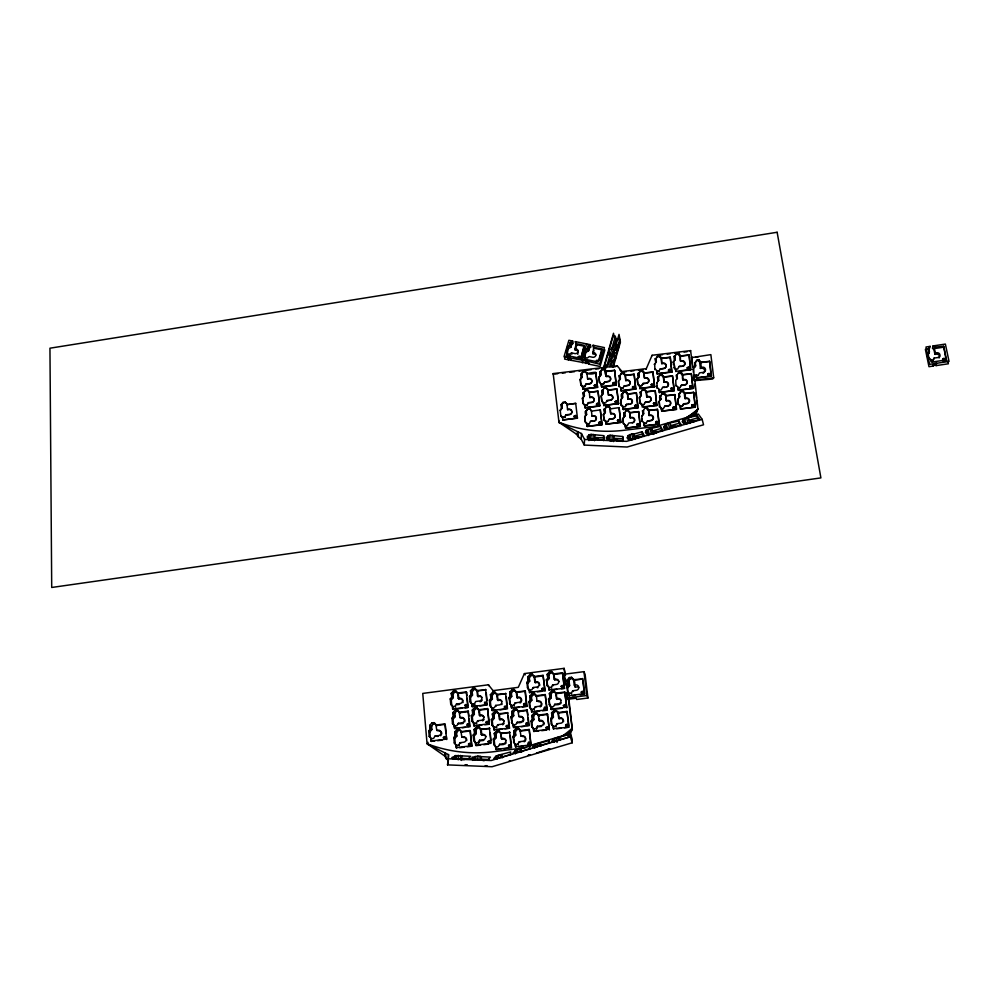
<?xml version="1.0" encoding="UTF-8"?>
<svg xmlns="http://www.w3.org/2000/svg" width="999" height="999" viewBox="0 0 999 999"><rect width="100%" height="100%" fill="white"/><g stroke="black" fill="none" stroke-linecap="round" stroke-linejoin="round"><path stroke-width="1.5" d="M565.996 415.084L569.53 414.66A2.61 2.597 -17.8 0 0 571.815 411.763A2.61 2.597 -17.8 0 0 568.918 409.49L567.569 409.652L568.931 409.19A2.622 2.61 -17.9 0 1 571.84 411.463A2.622 2.61 -17.9 0 1 569.555 414.373L566.008 414.797L564.685 417.345L562.612 417.594L560.814 415.709L562.449 416.92L562.774 419.967L577.447 418.206L575.724 403.371L567.02 404.632L575.724 403.371M567.569 409.652L566.97 403.958L565.172 402.073L563.086 402.322L560.988 404.682L561.763 404.795L562.125 408.104L560.202 410.539L562.125 407.804M530.531 746.428L527.872 746.153L570.454 733.428L572.252 739.285L572.215 742.781L492.045 766.733L447.552 764.884L448.526 754.62L445.354 753.071A57.755 3.047 28.6 0 1 427.06 743.706L422.752 693.418L488.424 684.79L493.119 690.721M448.501 757.654L448.526 754.62M456.206 755.644L456.181 758.079L454.607 758.778L455.382 755.606L461.663 755.868L461.613 760.426M454.607 758.778L455.382 755.606M458.204 759.864L458.241 755.306M460.389 759.952L460.427 755.394M561.438 408.466L560.988 404.682M472.589 760.401L472.614 757.342L477.909 756.106L481.368 756.655L481.331 759.702M475.886 756.443L475.299 759.452L474.338 759.577L474.363 757.142M474.338 759.577L475.062 756.405M477.884 759.14L477.909 756.106M480.069 759.24L480.094 756.193M562.125 408.104L561.775 404.583M668.568 370.055C669.979 373.788 671.603 367.008 668.556 369.955M670.416 370.741L669.255 369.555L668.543 371.216M672.677 389.385L672.29 388.411L671.003 388.399M689.647 386.463L690.546 387.649L691.458 386.838L689.785 386.126L689.997 387.924L691.52 387.25M576.261 416.183L575.599 417.282L574.238 416.708M596.253 386.014C595.679 381.718 592.744 388.286 596.253 385.914M596.478 404.021L596.603 405.107M600.699 423.264C601.273 420.417 596.952 422.614 599.25 424.076M612.999 383.092L613.623 384.203L614.86 383.891M617.195 402.372C617.944 399.762 613.698 401.248 615.509 403.047M634.752 405.719C636.513 409.528 637.449 402.46 634.665 405.769M637 424.413C638.686 428.209 639.81 421.191 636.912 424.425M638.91 424.975L638.286 423.876L637.05 424.188M653.533 403.459L654.17 404.57L655.406 404.245M655.419 404.071L654.795 402.972L653.546 403.284M655.794 422.152L657.23 423.276M657.667 422.727L656.243 421.615M562.449 416.92L562.612 417.594M562.774 419.967L577.472 418.007M561.763 405.107L563.086 402.322M572.215 742.781L570.379 736.837L570.454 733.428M545.953 708.129C540.871 712.612 546.94 702.172 544.617 709.852M529.92 743.169C524.787 747.652 530.919 737.212 528.608 744.817M568.281 737.125L568.356 734.702L555.719 738.074L553.284 739.135L553.958 742.12M506.793 707.742C506.968 704.307 502.01 706.855 505.332 707.941C508.141 705.007 502.147 708.266 506.118 708.591M486.813 703.845C486.401 700.586 482.854 705.044 486.126 704.695M564.685 417.345L566.008 414.797M566.97 403.958L565.172 402.073M660.239 425.836L657.729 425.936L698.363 414.086L702.147 419.343L703.533 424.787L627.147 447.028L584.278 445.079L581.168 439.098L581.443 433.529L577.934 431.83A55.182 3.059 27.5 0 1 558.965 422.29L553.184 373.601L617.257 365.834L621.99 371.566L646.365 368.619L646.053 369.268L652.097 355.282L690.621 350.599L692.657 367.32L695.179 366.408L694.717 362.6L695.504 362.5L695.017 363.186L696.827 360.227L698.925 359.977L700.761 361.863L701.198 367.345L700.386 368.419L701.748 368.244A2.635 2.61 -4 0 1 703.046 373.264M584.278 445.079L584.565 439.448L581.443 433.529M588.661 437.087L589.447 437.962L588.661 438.136L588.773 434.852L591.146 434.39L603.671 435.651L603.808 439.747L588.786 439.061L587.35 437.674L587.35 436.226L588.773 435.901L588.773 434.852M588.661 440.509L588.773 435.901M589.273 440.472L589.56 434.89M591.146 434.39L590.846 439.96L592.956 440.059L593.256 434.478M594.542 440.709L594.842 435.252M603.633 440.634L603.671 435.651M607.667 437.949L608.491 438.823L607.704 439.011L607.792 435.714L610.139 435.252L622.702 436.526L623.014 440.621L607.966 439.935L606.48 438.549L606.418 437.087L607.829 436.763L607.792 435.714M607.704 439.011L607.829 436.763M608.329 440.209L608.578 435.751M609.902 439.423L610.139 435.252M612.25 435.339L611.937 440.921L609.827 440.821M613.548 441.57L613.861 435.989M622.777 441.508L622.702 436.526M554.77 741.745L554.095 738.898M540.209 743.044L549.113 740.459L548.863 742.931L533.666 747.477L532.342 747.09L534.078 744.879L538.661 743.169L540.209 743.044L541.121 745.978M591.308 382.954A2.61 2.597 -16.4 0 0 588.948 378.771L587.599 378.933L589.01 378.396A2.622 2.61 -16.4 0 1 591.92 380.669A2.622 2.61 -16.4 0 1 589.622 383.566L586.088 383.991L584.715 386.613L582.642 386.863L580.844 384.99L580.294 379.195L582.192 377.01L581.83 374.013L581.056 374.101L581.505 377.884L581.081 373.851L583.179 371.491L585.264 371.241C587.587 378.246 606.805 369.243 587.125 373.589M581.868 373.751L581.793 374.388L583.179 371.491M580.844 384.99L580.294 379.195M582.192 377.01L580.219 379.82M595.829 372.527L597.527 387.4L582.854 389.173L582.542 386.076L580.918 384.39M582.854 389.173L582.542 386.076M587.599 378.933L586.975 373.763L585.264 371.241M612.137 367.12C611.313 365.934 612.337 359.777 613.311 361.588L615.297 355.694L613.211 366.858M609.765 366.658L619.03 334.39L619.917 339.31L618.106 344.855C616.321 343.469 616.67 352.36 616.683 353.696L620.129 340.484L620.416 342.12L613.261 367.108M582.442 398.426L584.415 395.654L582.442 398.426L583.054 403.596L584.865 405.469L583.141 403.059L582.517 397.864M583.304 392.507C585.414 401.436 581.218 392.669 584.09 392.42L585.402 390.159L587.487 389.897L589.298 391.783L589.81 397.54L591.158 397.365A2.61 2.597 -14.6 0 1 594.068 399.637A2.61 2.597 -14.6 0 1 591.783 402.547L588.249 402.972L586.937 405.219L588.311 402.647L591.845 402.222A2.622 2.61 -14.6 0 0 594.143 399.313A2.622 2.61 -14.6 0 0 591.233 397.04L589.81 397.54M596.316 362.013C600.699 359.103 593.406 360.489 597.764 361.251M584.715 386.613L586.088 383.991M584.09 392.42L585.402 390.159M586.975 373.763L587.075 373.127M534.877 744.642L535.601 746.99L534.702 747.876L534.078 744.879M613.361 348.264L616.008 339.96L615.347 336.376L613.136 335.926L609.365 349.051L610.539 354.995L612.724 355.444L613.648 349.7L616.945 350.374M589.36 392.257L598.064 391.208L589.31 392.482L587.487 389.897M598.289 406.231L585.077 407.817L584.765 404.757M529.458 748.738L529.907 746.203L517.37 749.537L514.897 750.611L515.472 753.633L516.421 752.722L515.696 750.374M585.539 411.188C587.649 420.117 583.428 411.301 586.313 411.101L587.637 408.828L589.722 408.579L591.545 411.138L600.299 409.89L601.985 424.725L587.3 426.486L587 423.451L585.364 421.74L584.752 416.558L586.638 414.31L584.665 417.045L585.277 422.215L587.087 424.1L589.16 423.851L590.534 421.303L594.08 420.879A2.622 2.61 -12.3 0 0 596.366 417.982A2.622 2.61 -12.3 0 0 593.456 415.696L592.032 416.158L593.394 415.996A2.622 2.61 -12.3 0 1 594.667 420.991M586.313 411.101L587.637 408.828M484.115 760.788L481.83 760.164M592.032 416.158L591.42 410.976L589.722 408.579M521.553 752.035L521.728 751.211M446.353 758.84L444.73 756.031L445.354 753.071L446.353 758.84L448.476 760.676M587.3 426.486L587 423.451M447.552 764.884L448.164 762.075M599.05 376.923L599.525 382.729L598.913 377.56L600.923 374.737L600.561 371.74L599.775 371.828M589.16 423.851L587.137 423.826M598.913 377.56L600.836 375.124L600.474 372.127L601.935 369.218L604.02 368.956C607.916 369.905 603.983 377.347 607.642 376.498A2.622 2.597 -13.7 0 1 610.551 378.771A2.622 2.597 -13.7 0 1 608.254 381.668L604.72 382.093L603.408 384.353L601.336 384.603L599.675 382.118M600.474 372.127L601.935 369.218M515.472 753.633L514.897 750.611M590.534 421.303L592.832 421.303M606.293 376.66L605.669 371.491L604.02 368.956M510.089 754.52L510.726 751.935L498.239 755.269L495.741 756.343L493.743 758.641L494.93 759.053L511.451 754.282M614.797 385.302L601.585 386.9L601.298 383.816M605.669 371.491L605.831 370.841M602.01 390.484L602.847 390.147L603.059 393.731L601.136 396.166L601.76 401.336L603.558 403.221L601.91 400.799L601.286 395.604L603.146 393.394L602.797 390.384L602.01 390.484L602.459 394.255L602.072 390.247M927.934 353.147L928.933 357.967L928.321 360.314L927.322 355.507L929.12 351.636L928.483 348.551L930.106 346.378L925.998 346.99L929.594 364.348L949.05 361.438L945.366 344.081L933.066 345.929L932.442 348.326L933.94 349.575L934.952 354.37L936.35 354.158A2.735 2.435 4.8 0 1 939.11 357.979M927.322 355.507L929.157 353.159L929.195 348.002M929.157 353.159L929.282 348.426M928.583 350.374L930.106 346.378M465.072 764.747L467.232 764.735M604.72 382.093L608.354 381.306A2.622 2.61 -13.7 0 0 610.651 378.396A2.622 2.61 -13.7 0 0 607.742 376.123L606.381 376.286M929.12 351.636L928.87 352.585L929.532 351.735M608.516 395.279L608.066 389.523L606.256 387.637L604.17 387.887L606.093 388.224L607.892 390.109L608.516 395.279L609.865 395.117A2.622 2.61 -11.7 0 1 611.151 400.112M928.933 357.967L930.756 359.49L930.706 360.602L932.866 360.277L934.077 358.104L937.736 357.555A2.747 2.435 4.8 0 0 939.922 354.745A2.747 2.435 4.8 0 0 936.725 352.747L935.326 352.947L934.952 354.37M933.94 349.575L934.577 347.19L933.066 345.929M932.479 361.688L932.866 360.277M598.064 391.208L599.75 406.056L598.001 391.433M933.69 359.515L934.077 358.104M929.495 348.763L925.386 349.375L928.97 366.683L933.091 366.059L933.728 363.723M933.091 366.059L934.028 363.186M502.322 757.791L502.559 756.942M947.751 360.901L948.363 363.786L936.051 365.622L936.188 362.862M936.051 365.622L936.7 363.286M501.835 754.595L502.759 757.454M943.231 361.263L946.265 360.814L943.668 346.278L934.577 347.19M600.299 409.89L601.985 424.725M651.36 384.515L651.673 385.751L652.959 385.764M653.096 385.689L652.772 384.465L651.498 384.453M653.608 403.196L653.97 404.882L655.544 404.021M655.344 404.333L654.994 402.647L653.408 403.521M655.868 421.89L655.656 422.977M672.602 389.647L672.527 388.062L670.816 388.586M693.643 406.044L693.331 404.807L692.045 404.795M576.148 417.02L575.624 415.347L574.225 416.196M598.563 404.308L598.064 405.319L596.79 405.307M598.626 422.964L599.812 422.077L600.711 422.989M600.786 422.977L600.062 424.076M612.887 383.454C615.147 380.232 615.172 386.938 612.874 383.728M614.885 384.016L614.447 382.28L612.961 383.191M615.309 401.498L616.121 402.934L617.307 402.048M617.345 420.716C619.392 416.92 620.042 423.926 617.469 420.704M619.555 420.729C617.444 424.563 616.895 417.482 619.43 420.741M632.579 386.788L632.542 388.174M565.821 706.88L564.984 705.394L563.811 706.88M604.87 349.887L600.087 366.458L588.786 364.111L588.024 361.313L563.998 356.805L568.893 340.284L572.652 341.059L573.214 343.381L571.715 344.518L570.928 347.165L568.306 348.663L566.683 356.318L567.432 353.796L566.358 350.949L567.719 346.366L569.405 345.404L570.279 342.47L571.241 343.544L570.928 347.165M605.731 371.715L604.507 365.896L608.316 352.684L610.526 353.147L611.213 356.668L610.002 360.901L614.273 361.713M610.526 353.147L606.73 366.358L604.507 365.896M612.724 355.444L611.575 349.5L615.347 336.376M548.463 728.845C548.676 725.237 544.23 729.57 547.852 729.432M595.804 355.057A2.572 2.335 -14.6 0 0 594.255 354.021L592.969 353.758L593.968 350.312M588.024 361.313L599.6 364.198L604.395 347.577L593.094 345.254L593.681 347.277L601.947 348.976L598.176 362L584.203 359.091L584.952 356.556L584.103 354.62L585.451 350.012L587.137 349.051L587.999 346.104L588.736 346.266L588.611 350.811L585.976 352.31L584.64 356.905L584.103 354.62M599.213 360.015L601.723 351.336M497.102 758.99L496.54 756.106M581.755 360.502L586.6 343.918M582.292 362.762L583.104 360.002M583.903 357.255L585.514 351.748M584.952 356.556L584.427 360.002L584.203 359.091M588.299 349.438L587.35 349.975L587.999 346.104M588.736 346.266L590.372 344.692L590.896 347.015L589.385 348.151L588.611 350.811M592.969 353.758L593.681 347.277M578.334 351.948A2.56 2.335 -15.8 0 0 576.548 350.362L575.262 350.1L574.924 348.726L576.161 344.555L575.349 341.621L590.372 344.692M575.262 350.1L576.61 345.529L576.048 343.219M583.94 347.689L580.569 359.203L584.153 345.317L575.923 343.631M565.422 356.331L564.597 359.078L588.548 363.574M570.579 345.791L569.642 346.328L570.279 342.47M571.016 342.62L572.652 341.059M608.129 389.985L616.833 388.936L618.593 403.571L603.821 405.557L603.533 402.497M510.726 746.865C510.976 743.244 506.505 747.577 510.114 747.452M614.597 370.254L616.271 385.127L614.597 370.254L605.881 371.316M490.571 742.831C490.834 739.223 486.363 743.543 489.96 743.418M604.308 408.928C606.43 417.869 602.147 409.041 605.094 408.841L606.405 406.568L608.491 406.318C612.387 407.23 608.453 414.647 612.1 413.736A2.622 2.61 -9.3 0 1 615.009 416.021A2.622 2.61 -9.3 0 1 612.724 418.918L609.178 419.343L612.837 418.631A2.622 2.61 -9.3 0 0 615.122 415.721A2.622 2.61 -9.3 0 0 612.212 413.436L610.851 413.598M617.057 366.496L617.257 365.834M608.616 394.942L609.977 394.767A2.622 2.61 -11.7 0 1 612.887 397.053A2.622 2.61 -11.7 0 1 610.589 399.962L606.955 400.711L609.315 400.424M609.29 419.056L607.867 421.603L605.794 421.853L603.983 419.967L603.371 414.785L605.294 412.35L605.094 408.841M603.371 414.785L605.382 412.05L605.019 409.041L604.245 409.14M604.932 409.353L606.405 406.568M603.983 419.967L603.521 414.298M610.751 413.898L610.127 408.728L608.491 406.318M619.268 375.774L620.142 375.424L620.279 379.058L618.356 381.493L618.98 386.663L618.568 380.881L620.416 378.683L620.054 375.674L619.268 375.774L619.717 379.558L619.355 375.524M625.886 380.232L625.349 374.787L623.538 372.902L621.453 373.164L621.228 373.801L623.314 373.551L625.124 375.424L625.749 380.607L627.097 380.432A2.622 2.61 -10.6 0 1 630.007 382.704A2.622 2.61 -10.6 0 1 627.722 385.614L624.175 386.039L627.859 385.252A2.622 2.61 -10.6 0 0 630.157 382.342A2.622 2.61 -10.6 0 0 627.235 380.07L625.749 380.607M626.323 371.665L621.778 372.215L621.99 371.566M618.506 403.796L616.833 388.936M606.043 424.238L605.769 421.191L604.145 419.493M623.314 373.551L623.538 372.902M607.867 421.603L605.894 421.566M625.124 375.424L625.349 374.787M634.315 389.26L621.078 390.859L620.829 387.762L619.193 386.064M620.791 388.549L623.001 387.937M621.078 390.859L620.829 387.762M621.603 394.205C623.713 403.146 619.38 394.33 622.377 394.106L623.701 391.845L625.786 391.596C629.682 392.52 625.724 399.95 629.333 399.063A2.622 2.61 -8.5 0 1 630.619 404.071M628.121 398.901L629.482 398.726A2.622 2.61 -8.5 0 1 632.404 401.011A2.622 2.61 -8.5 0 1 630.107 403.921L626.56 404.345L625.249 406.605L623.026 407.18L621.216 405.294L620.591 400.112L622.514 397.677L622.377 394.106M622.152 394.68L623.701 391.845M620.591 400.112L622.652 397.352L622.29 394.343L621.503 394.43M610.289 408.878L619.08 407.629L620.754 422.465L607.517 424.063M623.476 392.42L625.786 391.596M621.216 405.294L620.816 399.563M634.128 374.2L635.776 389.086L634.128 374.2L625.411 375.262M627.984 399.225L627.597 393.481M627.659 393.943L636.375 392.894L638.024 407.754L623.326 409.528L623.064 406.468L621.428 404.757M638.149 373.239C640.259 382.192 635.888 373.401 638.923 373.151L640.247 370.879L642.332 370.629C646.241 371.591 642.257 379.021 645.829 378.171A2.622 2.61 -8.5 0 1 647.115 383.179M637.549 383.104L637.087 379.233L639.173 376.411L638.923 373.151M623.326 409.528L623.064 406.468M638.648 373.788L640.247 370.879M637.087 379.233L639.173 376.411M625.249 406.605L626.56 404.345M565.459 675.424L564.148 668.343L524.388 673.588L518.294 687.337L493.169 690.634M578.596 358.092L579.857 357.38L580.606 358.254M639.959 371.528L642.332 370.629M623.751 413.111L624.625 412.812L624.75 416.321L624.537 413.012L623.751 413.111L624.2 416.895L623.838 412.899M630.219 417.869L629.845 412.187L628.034 410.289L625.936 410.539L627.784 410.801L629.595 412.687L630.219 417.869L631.58 417.707A2.622 2.61 -5.9 0 1 634.49 419.98A2.622 2.61 -5.9 0 1 632.192 422.889M620.754 422.465L619.08 407.629M644.48 378.334L644.155 372.515M651.773 355.981L652.097 355.282M623.051 418.269L623.451 423.938L622.827 418.756L624.3 416.695M638.024 407.754L636.375 392.894M644.205 372.989L652.934 371.928L654.57 386.813L639.847 388.586L639.622 385.502L637.986 383.803L637.362 378.609M644.655 377.959L646.016 377.797A2.622 2.61 -8.5 0 1 648.938 380.07A2.622 2.61 -8.5 0 1 646.64 382.979L643.094 383.404L641.77 385.676L639.522 386.288L637.712 384.403M639.847 388.586L639.622 385.502M641.77 385.676L643.094 383.404M655.307 358.791L656.231 358.416L656.243 362.1L656.093 358.691L655.307 358.791L655.769 362.575L655.444 358.504M661.937 363.236L661.45 357.779L659.64 355.894L657.542 356.144L657.192 356.843L659.278 356.593L661.088 358.479L661.713 363.648L663.074 363.486A2.622 2.61 -8 0 1 665.996 365.759A2.622 2.61 -8 0 1 663.698 368.656L660.152 369.081L663.923 368.256A2.635 2.61 -8 0 0 666.221 365.347A2.635 2.61 -8 0 0 663.299 363.074L661.713 363.648M640.284 392.17L641.183 391.845L641.246 395.417L641.058 392.07L640.284 392.17L640.734 395.954L640.396 391.933M646.902 396.628L646.403 391.208L644.58 389.323L642.494 389.573L642.207 390.159L644.28 389.91L646.091 391.795L646.715 396.965L648.076 396.803A2.622 2.61 -6.4 0 1 650.986 399.076A2.622 2.61 -6.4 0 1 648.701 401.985L645.154 402.41L648.888 401.66A2.622 2.61 -6.4 0 0 651.186 398.751A2.622 2.61 -6.4 0 0 648.264 396.466L646.715 396.965M659.278 356.593L659.64 355.894M625.561 428.209L625.312 425.174L623.676 423.464M627.347 425.574L625.262 425.824L627.347 425.574L628.808 423.027L632.355 422.602A2.622 2.61 -5.9 0 0 634.652 419.692A2.622 2.61 -5.9 0 0 631.73 417.407L630.369 417.57M645.342 402.085L643.843 404.67L641.758 404.92L639.947 403.034L639.323 397.864L640.846 395.729M654.57 386.813L652.934 371.928M654.944 369.717L654.657 363.873L654.32 364.548L656.455 361.7M661.088 358.479L661.45 357.779M639.947 403.034L639.61 397.302M670.379 372.265L657.13 373.876L656.93 370.754L655.294 369.056M657.13 373.876L656.93 370.754M640.234 402.497L641.932 404.595L643.843 404.67M627.035 428.034L640.284 426.448L638.623 411.6L629.907 412.649M657.567 377.447L658.491 377.098L658.503 380.731L658.341 377.36L657.567 377.447L658.016 381.231L657.704 377.197M663.973 382.28L663.711 376.473L661.9 374.588L659.802 374.837L659.452 375.474L661.538 375.224L663.348 377.098L663.973 382.28L665.322 382.118A2.622 2.61 -6 0 1 666.62 387.125M670.242 357.18L671.852 372.09L670.242 357.18L661.513 358.241M661.538 375.224L661.9 374.588M642.532 410.851L643.431 410.552L643.493 414.061L643.319 410.751L642.532 410.851L642.981 414.635L642.644 410.639M674.263 356.218C675.024 368.981 673.95 347.602 674.999 359.827M604.82 381.73L603.508 383.991L601.423 384.24M602.697 390.734L604.17 387.887M619.917 376.061L621.453 373.164M607.055 400.387L605.644 402.972L603.658 402.897M622.864 388.299L624.313 385.676M624.4 413.311L625.936 410.539M655.881 359.103L657.542 356.144M640.896 392.42L642.494 389.573M658.841 371.341L660.376 368.693M658.141 377.734L659.802 374.837M643.131 411.064L644.755 408.279L646.84 408.029C650.749 408.953 646.753 416.371 650.324 415.447A2.622 2.61 -3.9 0 1 653.246 417.732A2.622 2.61 -3.9 0 1 650.948 420.629L647.402 421.054L651.148 420.354A2.635 2.61 -3.9 0 0 653.446 417.445A2.635 2.61 -3.9 0 0 650.511 415.159L649.163 415.322M674.637 356.83L676.36 353.858L678.458 353.609C682.379 354.608 678.333 362.05 681.83 361.201A2.622 2.61 -6.4 0 1 683.129 366.208M664.198 381.905L665.559 381.743A2.635 2.61 -6 0 1 668.481 384.028A2.635 2.61 -6 0 1 666.183 386.938L662.624 387.362L661.101 389.985L659.015 390.234M666.458 400.599L667.819 400.437A2.635 2.61 -3.8 0 1 670.741 402.709A2.635 2.61 -3.8 0 1 668.443 405.619L664.66 406.368L668.206 405.944A2.622 2.61 -3.8 0 0 670.504 403.034A2.622 2.61 -3.8 0 0 667.582 400.761C664.048 401.66 668.069 394.243 664.16 393.281L662.062 393.544L660.389 396.366L660.751 395.804C657.629 395.991 662.1 404.87 659.964 395.904M646.091 423.314L644.005 423.576L646.091 423.314L647.589 420.779M680.731 360.964L682.092 360.789A2.635 2.61 -6.4 0 1 685.027 363.074A2.635 2.61 -6.4 0 1 682.729 365.984L679.17 366.408L677.609 369.068L675.761 368.931M676.897 375.462L677.31 374.825L676.535 374.925L676.822 378.958L676.36 375.174L677.147 375.075L677.26 378.459L676.897 375.462L678.633 372.552L680.731 372.302C684.64 373.289 680.606 380.719 684.09 379.845A2.622 2.61 -4.4 0 1 687.025 382.118A2.622 2.61 -4.4 0 1 684.727 385.027L681.181 385.452L684.989 384.665A2.635 2.61 -4.4 0 0 687.287 381.755A2.635 2.61 -4.4 0 0 684.365 379.47L683.004 379.632M663.348 408.628L661.263 408.878L663.348 408.628L664.884 406.056M679.869 387.712L677.784 387.962L679.869 387.712L681.443 385.09M678.633 393.856L679.407 393.768L679.52 397.115L679.158 394.106L680.906 391.271L682.991 391.009C686.775 392.644 685.102 405.656 684.377 393.481L682.554 391.596L680.469 391.845M679.158 394.106L680.906 391.271M693.343 372.29L693.456 368.656L694.155 376.173L698.001 375.487L699.625 372.827L703.196 372.39A2.647 2.622 -4 0 0 705.506 369.468A2.647 2.622 -4 0 0 702.559 367.182L701.198 367.345M683.703 403.783L682.392 406.056L680.044 406.618L682.13 406.368L683.703 403.783L687.262 403.359A2.635 2.622 -2.3 0 0 689.56 400.449A2.635 2.622 -2.3 0 0 686.638 398.164L685.277 398.326M644.755 408.279L646.84 408.029M643.568 407.093L656.818 405.494L655.194 390.621L646.465 391.683M676.36 353.858L675.948 354.57L678.458 353.609M663.348 377.098L663.711 376.473M568.256 685.239L566.146 685.526L565.496 684.228L564.335 674.225L583.94 671.653L585.089 674.313L587.949 698.014L576.748 699.475L576.136 698.226L567.744 699.312L566.545 693.219L571.278 693.144L572.664 690.771L576.373 690.284A2.76 2.697 -25.4 0 0 578.783 687.25A2.76 2.697 -25.4 0 0 575.736 684.914L574.313 685.102L573.438 679.208L571.553 677.285L569.368 677.572L567.17 680.032L568.256 685.239L566.957 686.875L567.832 694.392M551.997 716.857L550.699 718.518L551.298 723.938L553.458 726.36L555.644 726.086L557.03 723.701L560.751 723.226A2.76 2.722 -36.5 0 0 563.161 720.167A2.76 2.722 -36.5 0 0 560.127 717.806L558.703 717.994L557.829 712.1L555.943 710.152L553.758 710.439L551.56 712.911L552.272 717.332L553.009 716.42L552.647 713.286L551.56 712.911M656.917 382.567L657.205 388.349L656.892 385.764M549.375 693.531L550.461 693.93L550.811 697.027L550.099 697.939L549.375 693.531L551.573 691.071L553.746 690.784L555.619 692.719L556.493 698.576L557.904 698.401A2.747 2.697 -32.4 0 1 560.938 700.736A2.747 2.697 -32.4 0 1 558.528 703.771L554.832 704.258L553.446 706.618L551.273 706.892L551.685 707.629L549.812 705.681L549.213 700.324L551.236 697.777L550.886 694.68L552.26 692.332L554.42 692.045L556.293 693.968L556.905 699.325L558.304 699.138A2.747 2.685 -32.5 0 1 560.814 700.174M538.224 714.635L539.11 720.516L540.521 720.329A2.76 2.71 -41.4 0 1 543.543 722.689A2.76 2.71 -41.4 0 1 541.121 725.749L537.412 726.223L536.026 728.596L533.841 728.87L534.303 729.557L531.668 726.46L531.081 721.041L532.392 719.392L531.967 715.434L534.178 712.961L536.351 712.687L538.961 715.821L536.351 712.687M536.475 729.282L537.862 726.91L537.412 726.223M573.438 679.208L574.05 680.519L572.165 678.596L569.992 678.883L568.618 681.231L567.981 679.932M553.458 726.36L553.871 727.047L551.997 725.099L551.386 719.692L553.409 717.12L553.059 713.998L554.445 711.638L556.618 711.35L558.491 713.298L559.103 718.693L560.526 718.518A2.76 2.71 -36.6 0 1 563.548 721.578M513.786 730.956L514.935 731.293L515.259 734.44L514.535 735.364L513.786 730.956L516.008 728.471L518.181 728.184L520.841 731.28L518.181 728.184M547.215 674.3L548.301 674.725L548.651 677.809L547.927 678.708L547.215 674.3L549.4 671.852L551.56 671.565L554.108 674.8L551.56 671.565M514.198 734.914L512.887 736.575L514.273 743.106L513.711 737.674L515.759 735.114L515.422 731.967L516.82 729.607L518.993 729.32M547.652 678.184L546.353 679.819L547.652 686.438L547.052 681.118L549.063 678.583L548.713 675.511L550.099 673.176L552.247 672.889M530.294 699.987L528.995 701.623L529.57 707.005L531.73 709.427L533.903 709.14L535.289 706.78L538.985 706.305A2.747 2.685 -37 0 0 541.396 703.271A2.747 2.685 -37 0 0 538.386 700.936L536.975 701.123L536.451 696.241L534.24 693.331L532.067 693.606L529.87 696.066L530.606 700.474L531.331 699.575L530.993 696.465L529.87 696.066M532.43 727.597L531.855 722.202L533.878 719.642L533.541 716.52L534.927 714.148L537.1 713.873M513.449 742.02L516.133 745.079L515.646 744.43L517.819 744.155L519.218 741.758L522.927 741.295A2.772 2.71 -48 0 0 525.362 738.224A2.772 2.71 -48 0 0 522.352 735.851L520.941 736.026L520.042 730.144M546.952 685.152L549.088 687.587L551.261 687.312L552.634 684.964L556.318 684.477A2.735 2.672 -29.6 0 0 558.716 681.455A2.735 2.672 -29.6 0 0 555.706 679.145L554.308 679.332L553.421 673.488M673.388 364.86L673.476 361.588L675.936 371.591M494.642 737.412L493.331 739.073L493.868 744.517L494.767 745.591L494.23 740.172L496.266 737.599L495.954 734.465L497.352 732.092L499.512 731.817L498.638 730.694L496.478 730.968L494.255 733.453L495.005 737.861L495.741 736.937L495.417 733.803L494.255 733.453M534.74 677.347L532.142 674.125L529.982 674.412L527.784 676.86L528.209 680.744L526.91 682.367L527.484 687.699L530.107 690.896L528.259 688.973L527.684 683.653L529.695 681.131L529.358 678.059L530.744 675.724L532.892 675.449L534.74 677.347L535.314 682.654L536.713 682.467A2.735 2.66 -33.9 0 1 539.685 685.476M511.588 705.506L513.748 705.219L515.134 702.871L518.806 702.397A2.747 2.672 -39.4 0 0 521.228 699.362A2.747 2.672 -39.4 0 0 518.244 697.04L516.833 697.227L516.321 692.357L514.11 689.46L511.95 689.735L509.752 692.195L510.489 696.59L511.213 695.679L510.889 692.582L509.752 692.195M511.763 711.488L512.899 711.862L513.224 714.984L512.499 715.896L511.763 711.488L513.973 709.028L516.133 708.741L518.793 711.875L516.133 708.741M512.175 715.421L510.864 717.07L512.25 723.626L511.688 718.244L513.723 715.696L513.399 712.574L514.785 710.227L516.945 709.939M506.131 740.684A2.76 2.697 -50.2 0 0 503.309 739.01L501.91 739.185L500.487 732.654L501.386 738.523L502.797 738.348A2.772 2.697 -50.1 0 1 505.781 740.721A2.772 2.697 -50.1 0 1 503.346 743.78L499.662 744.255L498.251 746.64L496.078 746.915L496.603 747.552L493.868 744.517M533.99 676.048L534.865 681.88L536.276 681.693A2.735 2.66 -33.8 0 1 539.26 684.003A2.735 2.66 -33.8 0 1 536.863 687.025L533.191 687.512L531.805 689.847L529.645 690.134M531.73 709.427L532.192 710.152L530.332 708.204L529.757 702.846L531.78 700.311L531.443 697.202L532.829 694.867L534.989 694.58L536.838 696.503L536.101 695.254M517.981 710.689L518.881 716.545L520.292 716.37A2.76 2.685 -43.3 0 1 523.276 718.718A2.76 2.685 -43.3 0 1 520.854 721.765L517.17 722.24L515.771 724.612L513.598 724.887L514.098 725.574L511.426 722.477M492.307 714.01L493.469 714.372L493.781 717.494L493.056 718.406L492.307 714.01L494.517 711.55L496.678 711.263L499.388 714.385L499.937 719.755L501.336 719.58A2.747 2.672 -45.9 0 1 504.145 721.241M498.513 713.211L499.413 719.055L500.811 718.88A2.76 2.685 -45.8 0 1 503.796 721.228A2.76 2.685 -45.8 0 1 501.361 724.275L497.689 724.75L496.278 727.11L494.118 727.384L494.655 728.071L492.819 726.123L492.282 720.741L494.318 718.194L494.006 715.084L495.404 712.737L497.552 712.449L499.388 714.385M480.357 728.658L481.256 734.515L482.654 734.34A2.76 2.685 -50.3 0 1 485.626 736.7A2.76 2.685 -50.3 0 1 483.191 739.747L479.508 740.222L478.096 742.594L475.936 742.881L476.511 743.531L473.726 740.471L473.201 735.052L474.525 733.403L474.138 729.457L476.361 726.985L478.521 726.71L481.293 729.794L478.521 726.71M478.671 743.256L480.082 740.883L479.508 740.222M512.075 706.231L510.239 704.295L509.69 698.963L511.713 696.428L511.388 693.343L512.774 690.996L514.922 690.721L516.758 692.632L517.32 697.964L518.718 697.789A2.735 2.66 -39.5 0 1 521.678 700.811M574.388 415.671L574.537 417.432L575.998 417.245M596.478 404.071L597.589 403.446L598.476 404.358M600.711 423.239L599.6 423.863L598.713 422.952M617.232 402.31L616.783 403.059M632.717 386.551L632.891 388.012L634.178 388.024M634.215 388.186L634.19 386.376L632.567 386.9M651.498 384.278L651.473 386.101M652.946 385.926L652.971 384.103L651.298 384.64M668.418 370.179L668.781 369.555M670.204 371.241L670.579 370.617M639.01 424.962L637.999 425.874L636.825 424.962M671.053 388.236L671.228 389.697L672.502 389.722M455.094 735.901L453.783 737.549L454.27 742.956L457.117 746.003L456.506 745.354L458.653 745.079L460.077 742.707L463.748 742.232A2.76 2.672 -51.5 0 0 466.183 739.185A2.76 2.672 -51.5 0 0 463.236 736.825L461.838 737L460.926 731.156L461.938 732.279L459.115 729.208L456.968 729.482L454.732 731.955L455.507 736.338L456.243 735.426L455.956 732.292L454.732 731.955M490.372 694.73L491.545 695.117L491.858 698.214L491.121 699.113L490.372 694.73L492.582 692.27L494.73 691.995L497.44 695.167L497.977 700.486L499.375 700.299A2.735 2.66 -42.3 0 1 501.835 701.335M490.771 698.626L489.46 700.262L489.997 705.606L492.719 708.741L490.896 706.817L490.359 701.485L492.382 698.95L492.082 695.866L493.469 693.531L495.616 693.244L497.44 695.167M479.408 710.476L476.648 707.342L474.5 707.629L472.29 710.077L472.664 713.998L471.353 715.634L471.865 721.016L474.65 724.113L474.063 723.426L476.223 723.139L477.634 720.779L481.293 720.304A2.747 2.66 -46.6 0 0 483.716 717.27A2.747 2.66 -46.6 0 0 480.769 714.934L479.37 715.122L478.471 709.278L479.408 710.476L479.932 715.821L481.331 715.646A2.747 2.66 -46.7 0 1 484.115 717.294M655.669 422.177L656.206 421.466M657.804 422.714L657.255 423.414M473.726 740.471L474.687 741.57L474.163 736.163L476.211 733.603L475.911 730.481L477.322 728.121L479.47 727.846M496.565 693.918L497.452 699.75L498.851 699.575A2.735 2.66 -42.2 0 1 501.81 701.897A2.735 2.66 -42.2 0 1 499.4 704.919L495.729 705.394L494.33 707.742L492.182 708.029M673.314 406.93C671.415 410.639 677.422 407.317 673.501 406.918M674.725 408.529C676.623 404.82 670.616 408.141 674.537 408.541M691.246 387.612L691.345 385.789L689.585 386.326M692.132 404.67L692.319 406.131L693.593 406.143M693.506 406.268L693.618 404.483L691.857 404.982M460.027 717.619L461.426 717.444A2.747 2.647 -48.2 0 1 464.36 719.779A2.747 2.647 -48.2 0 1 461.925 722.814L458.279 723.276L456.868 725.636L454.72 725.911L455.332 726.598L452.497 723.513L452.01 718.144L453.321 716.508L452.959 712.587L455.182 710.139L457.317 709.852L460.139 712.974L459.128 711.788L460.027 717.619L462.025 718.144A2.747 2.647 -48.3 0 1 464.722 721.852M454.27 742.956L455.307 744.043L454.807 738.648L456.855 736.088L456.568 732.966L457.979 730.606L460.127 730.331L459.115 729.208M474.363 703.845L474.937 704.57L472.215 704.12L474.363 703.845L475.761 701.498L479.408 701.023A2.735 2.647 -43.4 0 0 481.83 698.014A2.735 2.647 -43.4 0 0 478.883 695.691L477.497 695.878L477.023 691.033L474.787 688.136L472.652 688.423L470.442 690.858L471.203 695.242L471.928 694.342L471.628 691.258L470.442 690.858M471.865 721.016L472.827 722.165L472.315 716.807L474.35 714.273L474.05 711.163L475.449 708.828L477.597 708.541L476.648 707.342M582.242 693.855L583.928 693.406M434.078 722.639L436.963 725.711L435.876 724.575L436.788 730.406L438.174 730.219A2.76 2.647 -51.2 0 1 441.096 732.567A2.76 2.647 -51.2 0 1 438.648 735.614L435.002 736.076L433.578 738.436L431.443 738.723L429.195 736.325L428.733 730.931L430.057 729.295L429.72 725.374L431.943 722.914L434.078 722.639L435.177 723.776L433.042 724.05L431.618 726.398L431.893 729.507L429.845 732.055L430.307 737.424L429.195 736.325M451.56 697.265L450.249 698.9L450.736 704.233L452.947 706.63L455.082 706.355L456.493 704.008L460.127 703.533A2.735 2.635 -45.3 0 0 462.549 700.524A2.735 2.635 -45.3 0 0 459.627 698.214L458.241 698.401L457.792 693.556L455.544 690.671L453.409 690.946L451.198 693.393L451.973 697.764L452.41 693.781L451.198 693.393M452.497 723.513L453.534 724.662L453.034 719.305L455.082 716.77L454.795 713.673L456.193 711.325L458.329 711.051L457.317 709.852M472.789 704.844L470.979 702.921L470.479 697.614L472.502 695.092L472.202 692.007L473.601 689.685L475.736 689.397L477.547 691.308L478.059 696.615L479.445 696.44A2.735 2.635 -43.5 0 1 481.893 697.464M563.448 687.836C564.772 685.701 560.464 685.701 561.725 687.836M450.736 704.233L451.76 705.431L451.273 700.124L453.309 697.602L453.022 694.53L454.433 692.195L456.555 691.92L458.354 693.83M663.773 376.935L672.502 375.874L674.288 390.534L659.39 392.545L659.19 389.46L657.542 387.762M680.481 361.376L680.282 355.494M674.113 366.783L673.701 367.445L675.524 369.33M648.963 415.609L648.663 409.927M659.39 392.545L659.19 389.46M662.624 387.362L664.772 387.437M643.106 414.435L641.857 416.009L642.195 421.69L641.882 419.093M640.284 426.448L638.623 411.6M674.113 390.771L672.502 375.874M679.17 366.408L681.281 366.521M662.062 393.544L661.7 394.106L664.16 393.281M648.713 410.389L657.454 409.34L659.078 424.188L644.355 425.961L644.13 422.914L642.494 421.216M690.159 351.323L690.621 350.599M578.521 437.075L576.435 434.165L577.934 431.83L578.521 437.075L581.168 439.098M680.356 371.054L690.671 369.805L689.073 354.895L680.331 355.956M659.802 406.468L659.452 406.993L659.178 401.273L659.802 406.468L661.45 408.166L661.788 411.039L676.548 409.265L674.775 394.593L666.033 395.641M660.751 399.375L660.601 396.029L659.827 396.128M656.818 405.494L655.194 390.621M678.633 372.552L678.209 373.201L680.731 372.302M644.355 425.961L644.13 422.914M666.233 400.924L665.983 395.179M691.47 357.63L710.863 354.633L713.698 377.772L712.599 379.033L694.28 380.681L694.193 375.362L696.241 375.124L696.365 378.034L711.388 375.986L709.602 361.276L700.823 362.337M682.742 380.007L682.542 374.188M675.961 386.089L675.749 380.282L677.509 378.084M661.65 411.238L661.45 408.166M694.53 362.874L695.316 362.774L695.679 365.796L694.992 366.67L694.717 362.6M678.196 390.272L678.021 387.187L676.373 385.489M696.827 360.227L696.34 360.914L698.925 359.977M690.671 369.805L689.073 354.895M692.657 367.32L691.945 356.93M549.712 748.838L547.902 749.462M663.124 411.064L676.385 409.465L674.775 394.593M695.679 365.796L692.981 369.305M679.67 390.097L692.944 388.499L691.345 373.601L682.604 374.662M700.761 361.863L700.262 362.55L698.438 360.664M696.365 378.034L696.241 375.124M698.001 375.487L696.041 375.374M694.28 380.681L694.193 375.362M711.176 376.236L709.602 361.276M622.827 418.756L624.899 416.021M639.323 397.864L641.42 395.08M656.58 383.166L658.716 380.357M673.076 362.275L675.249 359.415M641.57 416.508L643.681 413.761M658.828 401.81L660.963 399.038M677.597 399.55L679.782 396.778M678.021 399.001L678.221 404.732L677.759 400.849M549.812 705.681L548.513 699.088L549.812 697.452M532.392 719.392L533.429 718.943L533.091 715.808L531.967 715.434M567.42 680.556L568.244 680.444L568.606 683.553L567.882 684.465L567.17 680.032M568.319 694.355L567.594 688.161L569.605 685.614L568.893 679.532M474.525 733.403L475.636 732.941L475.337 729.807L474.138 729.457M492.819 726.123L491.92 724.974L491.383 719.58L492.694 717.944M510.239 704.295L508.853 697.727L510.152 696.091M528.209 680.744L529.233 680.356L528.908 677.272L527.784 676.86M472.664 713.998L473.776 713.561L473.476 710.451L472.29 710.077M692.944 388.499L691.345 373.601M470.979 702.921L470.017 701.71L469.505 696.378L470.816 694.742M453.321 716.508L454.458 716.071L454.183 712.961L452.959 712.587M430.057 729.295L431.231 728.833L430.956 725.724L429.72 725.374M680.456 408.978L695.404 406.993L693.618 392.32L695.217 407.205L680.456 408.978L680.282 405.906L678.646 404.208M480.394 760.114L481.256 759.19L488.898 759.502M481.368 756.655L490.447 757.117L487.862 759.977L472.24 759.34L472.777 758.778L471.64 758.353L472.614 757.342M694.904 380.607L697.926 409.128A63.924 63.499 -9.2 0 1 687.012 417.395M460.626 759.302L461.55 758.391L470.679 758.753M461.663 755.868L470.704 756.318L467.932 759.165L452.372 758.528L452.947 757.979L451.835 757.554L454.632 756.343M583.316 693.868C585.327 691.533 580.044 691.52 581.98 693.868M942.494 359.977L944.392 360.152M944.305 361.114L943.605 361.513M615.334 401.586L616.57 401.273L617.195 402.098M670.441 370.841L668.731 371.416M688.773 369.155C690.684 366.92 685.639 366.87 687.499 369.143M655.806 421.94C658.229 419.28 658.291 425.149 655.794 423.214M707.767 374.088C710.064 372.215 710.014 377.272 707.754 375.362M708.703 376.198L709.04 374.975L707.679 374.4M693.793 405.956L691.845 406.256M528.046 725.099C525.973 726.997 525.449 722.252 527.884 723.576M488.286 723.838C490.309 721.528 485.102 721.465 486.963 723.838M543.993 690.384C541.633 692.319 541.708 687.137 544.018 689.073M508.354 727.809C510.377 725.486 505.144 725.424 507.03 727.796M683.416 419.53L686.625 417.969L697.115 415.684L699.762 419.405L685.264 423.626L683.054 422.814L682.167 421.478L683.304 420.716L682.654 419.755L683.416 419.53L684.49 422.452L683.865 422.877L683.216 421.915L683.978 421.69M665.084 424.875L668.306 423.301L678.758 421.029L681.256 424.8L666.758 429.021L664.61 428.184L663.773 426.835L664.922 426.073L664.323 425.099L665.084 424.875L666.208 429.183M646.753 430.207L650.012 428.633L660.426 426.373L662.749 430.182L648.264 434.403L646.166 433.554L645.391 432.192L646.565 431.418L645.991 430.432L646.753 430.207L648.189 435.589M628.271 437.924L629.445 438.499L628.796 438.923L627.684 435.764L631.718 433.966L633.528 434.066L634.852 437.587L636.176 437.2A2.66 0.762 -15.1 0 1 638.923 437A2.66 0.762 -15.1 0 1 638.149 438.124M567.432 353.796L569.492 354.42L571.515 352.884L574.85 353.584A2.572 2.335 -15.8 0 0 577.984 351.798A2.572 2.335 -15.8 0 0 576.211 348.988L574.924 348.726M665.496 428.234L666.133 427.809L664.884 427.247L665.496 428.234L664.922 426.073M645.991 430.432L646.565 432.592L647.777 433.154L647.14 433.578L646.565 431.418M627.684 435.764L628.209 436.775L627.022 437.55L627.747 438.923L629.782 439.785L644.255 435.576L642.095 431.718L633.603 434.19M468.931 726.335C466.758 727.609 466.883 723.313 468.993 724.612M574.562 415.771L576.148 416.221M632.754 386.713L634.427 387.425L632.979 388.511M636.013 407.155C638.661 404.895 632.704 404.72 635.214 407.142M530.219 754.707L528.259 755.256L529.333 754.707M509.228 760.763L510.189 760.776M553.234 739.772L551.685 741.308L553.071 741.67L569.08 737.062L568.356 734.702M514.747 751.273L513.024 752.871L514.285 753.271L530.631 748.551M547.927 749.2L549.45 748.75M546.815 749.75L536.463 753.046M570.379 736.837L491.146 760.526L447.614 758.753M487.1 765.721L485.164 765.734M634.178 436.338L642.669 433.866L644.118 436.451M653.271 434.115L651.847 428.733L652.484 431.006L660.988 428.534L662.537 431.081M680.981 425.711L679.32 423.189L670.816 425.661L671.59 426.885L672.914 426.498A2.672 0.762 -14.7 0 1 675.549 426.223A2.672 0.762 -14.7 0 1 675.461 427.122M699.437 420.342L697.664 417.844L689.148 420.317L689.984 421.528L691.308 421.141A2.685 0.762 -14.5 0 1 694.118 420.916A2.685 0.762 -14.5 0 1 693.443 422.015M652.484 431.006L653.209 432.242L654.545 431.855A2.672 0.762 -14.9 0 1 657.517 431.993M702.147 419.343L626.56 441.358L584.565 439.448M651.86 434.228L654.183 433.554M579.845 359.19L579.07 359.128M928.233 349.5L929.045 349.388M943.393 347.227L934.415 348.576L935.326 352.947M933.391 365.522L935.551 365.197M534.04 676.523L543.056 675.336L545.017 690.883L543.056 675.336M553.483 673.963L562.512 672.777L564.522 688.348L561.463 688.736M534.34 677.047L543.344 675.861M553.758 674.487L562.774 673.301M554.308 679.332L556.118 679.932A2.735 2.672 -29.6 0 1 558.941 681.555M457.392 693.056L466.321 691.895L466.995 695.391M476.648 690.534L485.964 689.859L477.023 691.033M457.792 693.556L466.708 692.394M573.488 679.695L582.842 679.02L573.738 680.219M565.496 684.228L567.632 683.953M458.241 698.401L460.227 698.95A2.735 2.635 -45.3 0 1 462.987 700.586M496.615 694.392L505.931 693.718L496.965 694.892M515.996 691.857L525.324 691.183L526.948 706.281L522.377 706.88M516.321 692.357L525.324 691.183M529.158 689.435L529.47 692.382L544.73 690.384M564.522 688.348L548.963 689.834L548.626 686.887M529.47 692.382L534.353 692.282M537.4 691.882L541.97 691.283M553.821 689.735L556.88 689.335M574.313 685.102L575.287 687.15L576.698 686.975A2.735 2.685 -25.4 0 1 578.708 687.499M459.515 704.42L457.105 704.732L456.493 704.008M536.151 695.741L545.204 694.567L547.002 708.703M555.669 693.194L564.747 692.02L566.758 707.679L564.747 692.02M536.451 696.241L545.479 695.067M555.943 693.706L564.997 692.519M452.347 705.956L452.622 708.903L468.131 707.417L465.109 707.804M470.017 701.71L471.653 703.446L471.928 706.38L487.462 704.894M457.567 708.791L462.1 708.204M471.928 706.38L476.86 706.281M479.882 705.881L484.428 705.294M572.327 695.791L575.412 695.391M580.032 694.792L584.652 694.193L583.016 680.544M567.107 698.076L586.813 695.516L587.949 698.014M459.178 712.275L468.144 711.113L468.968 716.133M478.521 709.765L487.512 708.591L489.073 721.203M459.577 712.749L468.531 711.588M478.896 710.239L487.874 709.078M491.645 707.354L491.933 710.301L507.492 708.803L506.243 696.74M526.948 706.281L511.376 707.779L511.063 704.819L509.403 703.084M491.933 710.301L495.329 710.389M499.9 709.789L504.458 709.203M514.76 707.866L519.33 707.28M556.468 704.819L558.928 704.507M498.563 713.686L507.929 712.999L498.913 714.16M518.044 711.176L527.085 710.002L527.897 715.047M518.356 711.65L527.397 710.476M549.113 704.47L550.799 706.218L551.136 709.19L566.508 707.192M534.927 711.8L539.522 711.201M542.582 710.813L547.177 710.214M551.136 709.19L554.482 709.265M557.554 708.878L562.162 708.279M435.914 725.062L444.867 723.9L446.665 739.547L446.391 736.513M436.351 725.511L445.292 724.362M460.102 723.813L462.525 723.501A2.747 2.647 -48.3 0 0 463.211 723.313M538.274 715.122L547.365 713.948L549.35 729.695L547.365 713.948M557.879 712.587L566.995 711.413L568.843 725.661M538.573 715.596L547.639 714.422M558.154 713.074L567.245 711.9M457.842 728.296L454.807 728.683L454.12 725.262L454.395 728.234L469.967 726.723L469.255 719.155M462.387 727.709L465.422 727.309M477.21 725.798L481.768 725.212M484.815 724.812L489.373 724.225M518.881 722.776L521.341 722.452M539.11 720.516L540.958 721.028A2.76 2.697 -41.5 0 1 543.968 723.376M460.976 731.643L469.98 730.481L471.828 746.203L467.257 746.79M480.407 729.145L489.797 728.433L480.781 729.595M461.376 732.092L470.367 730.931L471.828 746.203M438.086 736.425L435.002 736.076M504.92 728.795L509.502 728.209L493.881 729.72L493.581 726.735L491.92 724.974M516.795 727.272L513.723 727.659L513.086 724.225L513.399 727.21L529.033 725.699L528.221 718.094M497.29 729.769L501.873 729.183M521.378 726.685L524.45 726.285M539.098 726.748L541.558 726.435M430.819 738.086L431.068 741.058L446.241 739.11M431.068 741.058L434.553 741.108M437.574 740.709L442.12 740.134M481.256 734.515L483.216 735.002A2.76 2.672 -50.4 0 1 486.014 736.675M500.536 733.141L509.94 732.429L500.886 733.591M520.092 730.644L529.183 729.47L530.981 743.743M520.417 731.093L529.495 729.932M531.668 726.46L533.354 728.221L533.678 731.218L549.075 729.245M564.398 727.771L569.018 727.185L553.334 728.696L552.996 725.711M533.678 731.218L538.598 731.081M541.67 730.681L546.278 730.094M556.693 728.758L561.313 728.171M481.306 740.721L483.741 740.409M471.428 745.766L456.181 747.714L455.906 744.73L456.593 748.139M480.619 745.079L476.036 745.666L475.374 742.245L475.661 745.229L490.946 743.281L489.435 727.984M459.64 747.751L464.21 747.177M483.678 744.692L488.249 744.105M501.411 744.742L503.871 744.43M500.786 749.125L496.191 749.712L495.529 746.29L495.841 749.287L511.525 747.764L510.252 735.501M503.858 748.738L508.454 748.151M518.843 746.84L523.451 746.253M528.071 745.666L531.143 745.279M526.386 747.564L493.931 751.685A139.023 132.842 -33 0 1 427.06 743.706L444.73 756.031M659.452 355.057L662.524 354.682M667.132 354.121L670.192 353.746M674.8 353.184L679.407 352.622M684.015 352.073L687.087 351.698M674.1 356.506L674.887 356.406M661.363 358.529L670.079 357.467M680.157 356.243L688.885 355.182M554.732 374.063L557.767 373.688M562.337 373.139L565.372 372.764M569.929 372.215L574.487 371.665M579.058 371.104L582.092 370.741M586.65 370.192L591.208 369.63M595.779 369.081L598.813 368.706M603.371 368.156L606.418 367.782M612.499 367.045L615.534 366.683M695.616 357.13L698.226 356.805M583.104 372.14L585.177 371.89M601.785 369.867L603.858 369.618M600.624 371.478L599.837 371.578L600.237 375.612L599.924 373.089M605.819 371.578L614.522 370.517M700.611 362.612L709.377 361.551M630.881 371.116L633.915 370.741M638.473 370.192L643.019 369.642M693.131 366.658L695.179 366.408M638.036 373.501L638.811 373.401M659.053 370.954L656.793 371.016M625.312 375.512L634.015 374.463M644.08 373.239L652.797 372.19M657.267 373.614L672.015 371.828M676.098 371.328L690.858 369.543M586.026 384.353L589.56 383.928A2.61 2.597 -16.4 0 0 590.821 383.429M582.692 386.513L584.777 386.251M663.623 377.185L672.339 376.136M682.429 374.912L691.158 373.863M582.879 388.936L597.577 387.162M601.648 386.663L616.346 384.89M693.706 375.999L694.342 375.924M585.314 390.734L587.387 390.484M642.906 383.778L645.267 383.491M696.565 377.784L711.388 375.986M583.279 392.744L584.053 392.644L584.365 395.991M608.054 390.222L616.758 389.173M694.767 380.057L713.698 377.772M621.166 390.621L635.888 388.848M639.959 388.349L654.695 386.576M627.559 394.18L636.263 393.119M646.341 391.908L655.057 390.859M563.074 402.859L565.147 402.609M659.527 392.32L674.288 390.534M693.131 388.261L678.358 390.047L678.021 387.187M679.582 393.531L678.796 393.631L679.095 397.652L678.783 395.129M584.914 405.157L587 404.907M684.877 393.369L693.618 392.32M665.883 395.866L674.612 394.817M684.702 393.606L693.431 392.545M585.114 407.604L599.812 405.844M603.883 405.344L618.593 403.571M587.537 409.353L589.61 409.103M606.243 407.093L608.316 406.843M626.423 404.67L628.783 404.383M685.002 398.663L686.363 398.501A2.622 2.61 -2.3 0 1 689.285 400.774A2.622 2.61 -2.3 0 1 686.987 403.683L683.441 404.108M585.501 411.401L586.276 411.301L586.588 414.61M623.413 409.315L638.136 407.542M656.955 405.282L642.22 407.055L641.87 404.195M562.624 417.307L564.697 417.058M629.807 412.849L638.511 411.8M648.588 410.589L657.305 409.54M587.337 426.298L602.047 424.538M620.841 422.277L606.118 424.051L605.769 421.191M640.396 426.261L625.661 428.034L625.312 425.174M644.467 425.774L659.215 424.013L657.454 409.34M660.202 425.949L623.863 430.307A135.702 134.64 -18.3 0 1 558.965 422.29L576.435 434.165M455.357 758.041L456.181 758.079M475.037 758.84L475.861 758.878M603.546 437.887L594.73 437.487L594.742 438.811L596.128 438.873A2.66 0.724 2.9 0 1 598.438 440.072M622.577 438.761L613.748 438.349L613.823 439.672L615.197 439.735A2.66 0.724 3.1 0 1 617.669 440.297A2.66 0.724 3.1 0 1 617.145 441.071M462.062 759.365L464.185 759.715M614.422 338.199L619.917 339.31M615.309 339.385L618.056 339.935M616.858 344.58L619.055 345.03M615.921 347.29L618.656 347.852M609.365 349.051L611.575 349.5M570.516 343.394L571.241 343.544M576.161 344.555L584.365 346.241M588.211 347.028L588.948 347.19M593.881 348.201L602.135 349.9L601.947 348.976M613.236 352.185L616.533 352.859M609.79 354.558L613.923 355.407M609.627 354.87L613.761 355.719M611.338 355.681L615.459 356.531M592.669 352.385L593.955 352.647A2.572 2.348 -14.7 0 1 595.754 355.457A2.572 2.348 -14.7 0 1 592.619 357.255L589.248 356.556L587.237 358.092L585.164 357.467M610.514 356.069L614.647 356.93M566.445 355.407L580.357 358.291M573.626 357.767L576.411 358.341M466.933 705.219L465.659 705.556L465.609 706.867M428.733 730.931L429.845 732.055M567.944 725.249L566.208 725.249L566.383 726.773M431.231 728.833L431.893 729.507M525.998 704.42L524.487 704.22L524.25 705.731M430.519 725.262L431.618 726.398M436.788 730.406L438.823 730.893A2.747 2.647 -51.3 0 1 441.708 733.94M678.034 354.32L679.844 356.193M680.294 372.952L682.117 374.825M642.045 371.278L643.856 373.164M663.786 393.856L665.596 395.741M646.528 408.554L648.339 410.439M625.549 392.17L627.36 394.056M431.943 722.914L433.042 724.05M471.029 744.23L469.305 744.218L469.455 745.754M458.653 745.079L459.265 745.729M498.638 730.694L501.361 733.778M453.783 737.549L454.807 738.648M460.077 742.707L460.676 743.356M456.243 735.426L456.855 736.088M455.544 731.842L456.568 732.966M461.838 737L463.836 737.487A2.76 2.66 -51.6 0 1 466.758 740.546M456.968 729.482L457.979 730.606M452.01 718.144L453.034 719.305M458.279 723.276L458.878 723.963M454.458 716.071L455.082 716.77M473.201 735.052L474.163 736.163M453.771 712.487L454.795 713.673M452.622 708.903L453.034 709.377L452.759 706.443M455.182 710.139L456.193 711.325M475.636 732.941L476.211 733.603M455.082 706.355L455.694 707.08M474.95 729.357L475.911 730.481M450.249 698.9L451.273 700.124M476.361 726.985L477.322 728.121M452.697 696.865L453.309 697.602M451.998 693.281L453.022 694.53M476.223 723.139L476.798 723.825M619.892 369.93L621.778 372.215M471.353 715.634L472.315 716.807M477.634 720.779L478.196 721.478M493.331 739.073L494.23 740.172M453.409 690.946L454.433 692.195M455.544 690.671L456.555 691.92M473.776 713.561L474.35 714.273M499.662 744.255L500.187 744.904M473.089 709.977L474.05 711.163M495.741 736.937L496.266 737.599M479.37 715.122L479.932 715.821M474.5 707.629L475.449 708.828M471.653 703.446L472.315 706.867M495.067 733.353L495.954 734.465M501.386 738.523L501.91 739.185M496.478 730.968L497.352 732.092M493.581 726.735L494.23 730.169M469.505 696.378L470.479 697.614M496.278 727.11L496.815 727.796M471.928 694.342L472.502 695.092M491.383 719.58L492.282 720.741M497.689 724.75L498.214 725.436M471.241 690.759L472.202 692.007M477.497 695.878L478.059 696.615M493.781 717.494L494.318 718.194M472.652 688.423L473.601 689.685M493.119 713.91L494.006 715.084M476.598 690.059L477.547 691.308M474.787 688.136L475.736 689.397M499.413 719.055L499.937 719.755M517.819 744.155L518.306 744.804M494.517 711.55L495.404 712.737M489.997 705.606L490.896 706.817M512.887 736.575L513.711 737.674M496.678 711.263L497.552 712.449M519.218 741.758L519.705 742.419M489.46 700.262L490.359 701.485M515.259 734.44L515.759 735.114M514.61 730.843L515.422 731.967M495.729 705.394L496.266 706.118M491.858 698.214L492.382 698.95M491.183 694.617L492.082 695.866M520.941 736.026L522.827 736.513A2.76 2.71 -48.1 0 1 525.237 740.908M516.008 728.471L516.82 729.607M497.452 699.75L497.977 700.486M510.864 717.07L511.688 718.244M492.582 692.27L493.469 693.531M488.424 684.79L489.335 686.063M494.73 691.995L495.616 693.244M517.17 722.24L517.657 722.926M513.224 714.984L513.723 715.696M512.574 711.388L513.399 712.574M511.063 704.819L511.713 708.266M513.973 709.028L514.785 710.227M518.881 716.545L520.766 717.07A2.747 2.685 -43.4 0 1 523.538 720.803M508.853 697.727L509.69 698.963M513.748 705.219L514.235 705.956M515.134 702.871L515.621 703.596M511.213 695.679L511.713 696.428M533.354 728.221L533.978 731.668M510.564 692.082L511.388 693.343M531.081 721.041L531.855 722.202M511.95 689.735L512.774 690.996M516.833 697.227L517.32 697.964M514.11 689.46L514.922 690.721M515.946 691.383L516.758 692.632M533.429 718.943L533.878 719.642M532.779 715.334L533.541 716.52M529.57 707.005L530.332 708.204M534.178 712.961L534.927 714.148M533.903 709.14L534.353 709.864M528.995 701.623L529.757 702.846M531.331 699.575L531.78 700.311M535.289 706.78L535.739 707.504M530.681 695.966L531.443 697.202M527.484 687.699L528.259 688.973M536.975 701.123L538.836 701.673A2.747 2.685 -37.1 0 1 541.246 705.993M532.067 693.606L532.829 694.867M551.298 723.938L551.997 725.099M526.91 682.367L527.684 683.653M534.24 693.331L534.989 694.58M555.644 726.086L556.056 726.773M524.388 673.588L525.174 674.899M550.699 718.518L551.386 719.692M529.233 680.356L529.695 681.131M533.191 687.512L533.641 688.274M528.596 676.748L529.358 678.059M553.009 716.42L553.409 717.12M557.03 723.701L557.442 724.4M552.372 712.811L553.059 713.998M529.982 674.412L530.744 675.724M534.865 681.88L535.314 682.654M550.799 706.218L551.411 709.665M532.142 674.125L532.892 675.449M553.758 710.439L554.445 711.638M548.513 699.088L549.213 700.324M558.703 717.994L559.103 718.693M555.943 710.152L556.618 711.35M557.829 712.1L558.491 713.298M550.811 697.027L551.236 697.777M554.832 704.258L555.232 704.982M550.187 693.418L550.886 694.68M549.088 687.587L549.512 688.348M551.573 691.071L552.26 692.332M568.406 699.238L572.315 729.432A66.446 64.648 -35.1 0 1 564.885 735.539M546.353 679.819L547.052 681.118M556.493 698.576L556.905 699.325M551.261 687.312L551.673 688.074M553.746 690.784L554.42 692.045M555.619 692.719L556.293 693.968M548.651 677.809L549.063 678.583M552.634 684.964L553.046 685.726M548.026 674.2L548.713 675.511M446.066 737.849L444.692 737.25L444.043 738.673M549.4 671.852L550.099 673.176M566.545 693.219L567.182 694.48M566.957 686.875L567.594 688.161M571.278 693.144L571.653 693.893M568.606 683.553L569.605 685.614M572.664 690.771L573.026 691.533M564.335 674.225L564.984 675.549L564.148 668.343M569.368 677.572L569.992 678.883M571.553 677.285L572.165 678.596M576.61 345.529L575.349 341.621M559.428 737.299L560.339 740.234M557.854 737.437L558.753 740.371M555.719 738.074L557.067 742.469M553.284 739.135L554.008 741.483M549.113 740.459L549.837 742.806M538.661 743.169L539.56 746.103M536.538 743.805L537.437 746.74M533.978 745.529L534.702 747.876M521.016 748.788L521.928 751.723M519.505 748.9L520.404 751.835M517.37 749.537L518.269 752.472M500.362 754.632L501.261 757.554M498.239 755.269L499.138 758.191M495.741 756.343L496.453 758.691M628.446 435.552L629.607 439.847M628.209 436.775L628.796 438.923M633.528 434.066L634.977 439.435M631.718 433.966L633.166 439.335L631.131 439.922L629.682 434.553M642.095 431.718L642.669 433.866M653.209 432.242L653.783 434.403M650.012 428.633L651.435 434.003M647.976 429.233L649.4 434.602M647.777 433.154L648.351 435.302M660.426 426.373L660.988 428.534M668.306 423.301L669.717 428.683M666.271 423.888L667.682 429.27M663.773 426.835L664.485 429.533M670.179 423.389L671.228 427.435M566.358 350.949L566.957 353.246M567.769 357.592L568.356 359.865M684.59 418.556L685.976 423.951L688.011 423.351L686.625 417.969M683.304 420.716L683.865 422.877M678.758 421.029L679.32 423.189M568.269 357.205L568.856 359.478M688.511 418.044L689.897 423.439M567.719 346.366L568.306 348.663M569.492 354.42L569.842 355.781M570.479 358.154L571.053 360.427M570.242 357.617L570.829 359.89M697.115 415.684L697.664 417.844M571.515 352.884L571.853 354.258M569.405 345.404L569.642 346.328M571.141 342.207L571.715 344.518M586.038 360.901L586.575 363.161M585.539 361.276L586.063 363.549M588.261 361.85L588.786 364.111M585.451 350.012L585.976 352.31M587.137 349.051L587.35 349.975M588.861 345.854L589.385 348.151M593.094 345.254L593.593 347.565M943.668 346.278L946.54 359.877L931.305 362.137L930.756 359.49M605.369 374.325L603.808 366.92L613.498 333.266L614.198 336.963M608.316 352.684L608.778 355.032M610.002 360.901L609.702 360.152L608.553 365.022M608.666 350.037L609.39 353.658M614.21 351.173L615.134 356.006M615.359 357.155L615.659 358.741M558.678 420.367L558.965 422.664M699.375 360.115L700.386 368.419M694.792 384.228L695.341 388.698M695.878 393.181L696.428 397.652M696.79 400.636L697.339 405.119M680.282 405.906L680.631 408.766M601.248 384.053L601.585 386.9M603.471 402.709L603.821 405.557M595.779 372.789L597.527 387.4M584.74 404.97L585.077 407.817M583.94 671.653L586.813 695.516M582.604 678.496L584.427 693.681L568.993 695.691L568.681 692.944M560.202 410.027L560.814 415.709M574.612 681.468L575.287 687.15M568.931 693.443L569.255 696.191M568.856 699L572.315 729.432M565.309 678.396L565.983 684.09M567.32 695.691L567.744 699.312M562.512 672.777L564.26 687.836M566.995 711.413L568.768 726.723M554.258 676.123L554.707 680.107M547.489 674.824L547.927 678.708M548.913 687.399L549.238 690.334M549.65 694.03L550.099 697.939M551.835 713.386L552.272 717.332M553.271 726.173L553.608 729.158M545.204 694.567L546.89 709.74L531.568 711.713L531.243 708.753M539.248 718.518L539.547 721.203M528.096 677.384L528.521 681.256M529.458 689.947L529.782 692.881M530.182 696.565L530.606 700.474M531.555 709.228L531.868 712.187M532.28 715.908L532.704 719.854M525.012 690.684L526.635 705.794M527.085 710.002L528.733 725.237M529.183 729.47L530.831 744.842L515.434 746.802L515.122 743.793L515.771 747.227M510.089 692.694L510.489 696.59M512.087 711.962L512.499 715.896M514.123 731.405L514.535 735.364M508.241 716.046L509.502 728.209M505.594 693.219L507.155 708.328M507.592 712.524L509.165 727.747M509.602 731.98L511.188 747.339M490.734 695.217L491.121 699.113M491.995 707.829L492.295 710.776M492.669 714.485L493.056 718.406M494.605 733.903L495.005 737.861M486.263 692.869L487.012 700.386M490.247 733.029L491.008 740.659M485.601 689.36L487.087 704.407M487.512 708.591L489.011 723.763L473.788 725.736L473.501 722.764L474.175 726.186M481.418 731.143L481.818 735.177M470.829 691.37L471.203 695.242M472.677 710.564L473.051 714.472M474.525 729.907L474.912 733.853M467.282 698.401L467.994 705.906M466.321 691.895L467.744 706.93M468.144 711.113L469.58 726.273M458.479 695.154L458.841 699.125M451.61 693.893L451.973 697.764M453.371 713.061L453.733 716.97M455.144 732.404L455.507 736.338M445.429 725.873L446.116 733.478M430.157 725.823L430.494 729.745M431.256 738.523L431.518 741.495M553.184 373.601L553.209 374.25M427.972 742.294L427.984 744.58M578.071 353.746A2.56 2.335 -15.8 0 1 577.659 354.245M657.03 432.492A2.672 0.762 -14.9 0 1 655.993 433.004M698.326 408.703A64.111 63.674 -9.2 0 1 685.389 418.144M697.589 410.277A63.936 63.511 -9.2 0 1 687.649 417.944M697.177 411.563A63.973 63.549 -9.1 0 1 690.097 417.345M696.653 412.974A64.023 63.611 -9 0 1 694.093 415.259M696.003 414.485A64.098 63.686 -9 0 1 694.305 416.021M482.155 700.124A2.735 2.635 -43.5 0 1 481.793 700.724M481.268 701.223A2.735 2.635 -43.5 0 1 479.97 701.76M524.725 741.408A2.76 2.71 -48.1 0 1 524.1 741.77M463.124 701.96A2.735 2.635 -45.3 0 1 462.912 702.634M537.986 687.612A2.735 2.66 -33.9 0 1 537.3 687.787M502.11 704.008A2.735 2.66 -42.3 0 1 501.735 704.62M506.068 742.781A2.76 2.697 -50.2 0 1 505.182 743.893M571.803 728.496A66.633 64.81 -35 0 1 561.338 736.638M561.113 702.859A2.747 2.685 -32.5 0 1 560.239 703.97M543.956 724.088A2.76 2.697 -41.5 0 1 543.756 724.774M540.734 706.493A2.747 2.685 -37.1 0 1 540.109 706.855M441.121 735.239A2.747 2.647 -51.3 0 1 440.609 735.739M523.164 721.415A2.747 2.685 -43.4 0 1 522.652 721.927M521.116 702.097A2.735 2.66 -39.5 0 1 519.98 702.946M504.083 723.313A2.747 2.672 -45.9 0 1 503.708 723.925M503.196 724.425A2.747 2.672 -45.9 0 1 502.572 724.774M484.053 719.367A2.747 2.66 -46.7 0 1 483.678 719.967M483.154 720.466A2.747 2.66 -46.7 0 1 482.542 720.828M571.878 730.594A66.483 64.685 -35.3 0 1 566.383 735.276M571.266 731.855A66.533 64.748 -35.6 0 1 568.568 734.265M570.441 733.191A66.608 64.823 -36 0 1 568.656 734.814M687.374 367.782C689.148 371.591 690.147 364.598 687.374 367.782M707.866 374.2C709.652 378.022 710.651 371.004 707.866 374.2M594.255 385.364C594.83 389.66 597.752 383.104 594.255 385.464M598.563 404.033C596.715 407.829 595.966 400.799 598.563 404.033M581.231 692.107C583.066 696.053 584.115 688.773 581.231 692.107M561.126 686.276C562.949 690.197 563.998 682.966 561.126 686.276M563.349 705.594C565.172 709.54 566.233 702.272 563.349 705.594M565.596 725.074C567.432 729.058 568.493 721.728 565.596 725.074M545.941 727.597C547.764 731.568 548.838 724.25 545.941 727.597M541.645 688.823C543.444 692.732 544.517 685.526 541.645 688.823M527.822 723.601C525.874 727.559 525.049 720.267 527.822 723.601M523.588 704.208C525.374 708.129 526.461 700.898 523.588 704.208M510.314 745.654C508.354 749.637 507.554 742.282 510.314 745.654M506.143 726.111C507.917 730.069 509.028 722.776 506.143 726.111M486.276 702.834C484.328 706.743 483.553 699.537 486.276 702.834M486.038 722.14C487.787 726.073 488.923 718.818 486.038 722.14M487.962 741.608C489.71 745.579 490.859 738.273 487.962 741.608M607.167 365.834L607.679 364.21L607.167 365.834M468.793 724.65C466.833 728.583 466.083 721.328 468.793 724.65M468.494 744.093C470.229 748.064 471.391 740.759 468.494 744.093M610.489 366.521L611.001 364.897L610.489 366.521M612 348.988L612.474 347.377L612 348.988M464.835 705.344C466.558 709.253 467.707 702.047 464.835 705.344M615.322 349.675L615.834 348.064L615.322 349.675M443.356 737.449C445.079 741.395 446.253 734.128 443.356 737.449M578.271 356.73C579.57 360.302 581.256 354.021 578.271 356.73M942.769 358.791C943.83 362.687 946.203 356.393 942.769 358.791M777.135 232.268L49.95 348.201L51.711 587.474L820.903 477.897L777.135 232.268"/></g></svg>
